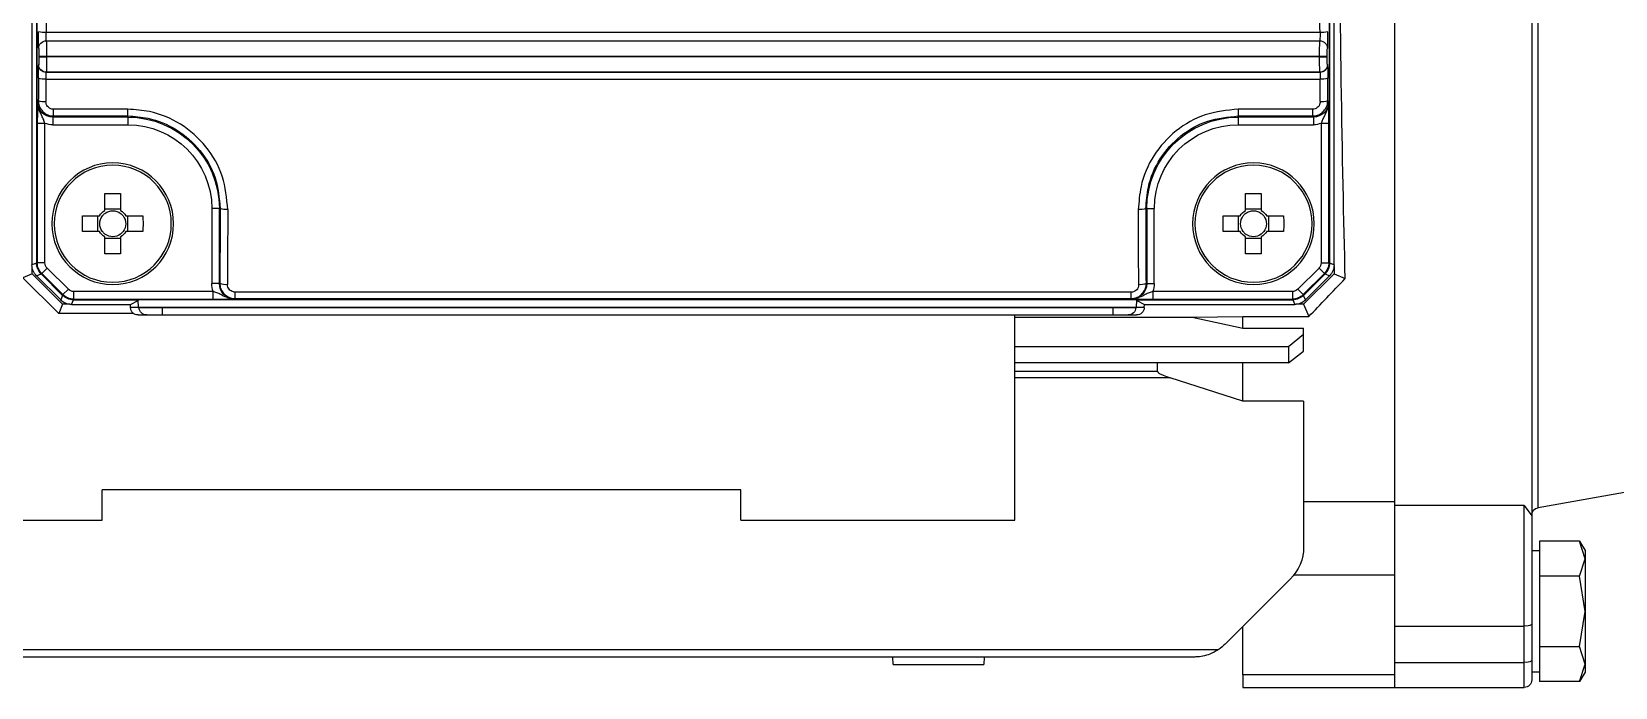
# Model space of a CAD drawing. Header units: centimetres. Extents: x 470464 to 524273, y 49611 to 59074.
# Drawn here: x 505275.52 to 505285.93, y 50554.86 to 50559.17 of the extents above; entities that cross this region are included whole.
import ezdxf

# ---------------------------------------------------------------- set-up
doc = ezdxf.new("R2010")
doc.units = ezdxf.units.CM
doc.header["$MEASUREMENT"] = 0
doc.layers.add('S-COLS-CONC', color=4, linetype='Continuous', lineweight=40)
doc.layers.add('vinç', color=7, linetype='Continuous')

# ---------------------------------------------------------------- blocks, each defined once
blk = doc.blocks.new('tyrhjutry5wjtuydhtsr')
at = {"color": 2, "linetype": 'Continuous', "lineweight": 25}
for p, q in [((71811.168, 30589.081), (71811.168, 30597.123)), ((71811.198, 30597.111), (71811.198, 30589.093)), ((71811.198, 30589.093), (71811.198, 30597.111)), ((71819.698, 30597.111), (71819.698, 30589.093)), ((71819.699, 30597.111), (71819.699, 30589.093)), ((71819.729, 30597.123), (71819.729, 30589.081)), ((71809.827, 30587.484), (71809.827, 30592.702)), ((71809.868, 30591.892), (71809.868, 30587.43)), ((71810.768, 30587.499), (71810.768, 30591.604)), ((71811.26, 30590.61), (71819.636, 30590.61)), ((71819.635, 30590.555), (71811.262, 30590.555)), ((71811.213, 30590.449), (71811.213, 30590.455)), ((71811.263, 30590.455), (71811.213, 30590.455)), ((71811.263, 30590.449), (71811.213, 30590.449)), ((71811.263, 30590.455), (71811.263, 30590.449)), ((71819.634, 30590.455), (71811.263, 30590.455)), ((71811.263, 30590.449), (71819.634, 30590.449)), ((71819.634, 30590.449), (71819.634, 30590.455)), ((71819.684, 30590.455), (71819.634, 30590.455)), ((71819.684, 30590.449), (71819.634, 30590.449)), ((71819.684, 30590.455), (71819.684, 30590.449)), ((71811.211, 30590.398), (71811.212, 30590.399)), ((71819.637, 30590.303), (71811.26, 30590.303)), ((71811.262, 30590.349), (71811.261, 30590.348)), ((71811.261, 30590.348), (71819.635, 30590.348)), ((71819.635, 30590.349), (71811.262, 30590.349)), ((71819.635, 30590.348), (71819.635, 30590.349)), ((71819.685, 30590.399), (71819.685, 30590.398)), ((71811.204, 30590.153), (71811.209, 30590.161)), ((71811.309, 30590.105), (71811.798, 30590.105)), ((71811.309, 30590.105), (71811.309, 30590.061)), ((71811.798, 30590.105), (71811.798, 30590.061)), ((71819.098, 30590.105), (71819.587, 30590.105)), ((71819.098, 30590.061), (71819.098, 30590.105)), ((71819.587, 30590.061), (71819.587, 30590.105)), ((71819.687, 30590.161), (71819.692, 30590.153)), ((71811.203, 30589.095), (71811.203, 30590.012)), ((71811.203, 30590.012), (71811.253, 30590.012)), ((71811.253, 30590.012), (71811.253, 30589.095)), ((71811.309, 30590.061), (71811.304, 30590.053)), ((71811.304, 30590.053), (71811.798, 30590.053)), ((71811.304, 30590.053), (71811.304, 30590.003)), ((71811.798, 30590.003), (71811.304, 30590.003)), ((71811.798, 30590.061), (71811.309, 30590.061)), ((71811.798, 30590.053), (71811.798, 30590.061)), ((71811.798, 30590.053), (71811.798, 30590.003)), ((71819.587, 30590.061), (71819.098, 30590.061)), ((71819.098, 30590.053), (71819.098, 30590.061)), ((71819.098, 30590.053), (71819.592, 30590.053)), ((71819.098, 30590.053), (71819.098, 30590.003)), ((71819.592, 30590.003), (71819.098, 30590.003)), ((71819.592, 30590.053), (71819.587, 30590.061)), ((71819.592, 30590.053), (71819.592, 30590.003)), ((71819.644, 30590.012), (71819.694, 30590.012)), ((71819.644, 30589.095), (71819.644, 30590.012)), ((71819.694, 30590.012), (71819.694, 30589.095)), ((71811.647, 30589.55), (71811.647, 30589.439)), ((71811.75, 30589.439), (71811.75, 30589.55)), ((71819.147, 30589.55), (71819.147, 30589.439)), ((71819.25, 30589.439), (71819.25, 30589.55)), ((71811.612, 30589.404), (71811.5, 30589.404)), ((71811.6, 30589.404), (71811.6, 30589.301)), ((71811.75, 30589.45), (71811.647, 30589.45)), ((71811.897, 30589.404), (71811.785, 30589.404)), ((71811.797, 30589.301), (71811.797, 30589.404)), ((71812.4, 30589.452), (71812.35, 30589.452)), ((71812.35, 30588.958), (71812.35, 30589.452)), ((71812.4, 30589.452), (71812.405, 30589.452)), ((71812.4, 30589.452), (71812.4, 30588.958)), ((71818.497, 30589.452), (71818.492, 30589.452)), ((71818.497, 30588.958), (71818.497, 30589.452)), ((71818.497, 30589.452), (71818.547, 30589.452)), ((71818.547, 30589.452), (71818.547, 30588.958)), ((71819.112, 30589.404), (71819, 30589.404)), ((71819.1, 30589.404), (71819.1, 30589.301)), ((71819.25, 30589.45), (71819.147, 30589.45)), ((71819.397, 30589.404), (71819.285, 30589.404)), ((71819.297, 30589.301), (71819.297, 30589.404)), ((71811.5, 30589.301), (71811.612, 30589.301)), ((71811.647, 30589.265), (71811.647, 30589.154)), ((71811.75, 30589.154), (71811.75, 30589.265)), ((71811.785, 30589.301), (71811.897, 30589.301)), ((71819, 30589.301), (71819.112, 30589.301)), ((71819.147, 30589.265), (71819.147, 30589.154)), ((71819.25, 30589.154), (71819.25, 30589.265)), ((71819.285, 30589.301), (71819.397, 30589.301)), ((71811.647, 30589.254), (71811.75, 30589.254)), ((71819.147, 30589.254), (71819.25, 30589.254)), ((71811.168, 30589.081), (71811.198, 30589.093)), ((71811.168, 30589.07), (71811.168, 30589.022)), ((71811.198, 30589.093), (71811.203, 30589.095)), ((71811.198, 30589.093), (71811.198, 30589.093)), ((71811.253, 30589.095), (71811.203, 30589.095)), ((71811.267, 30589.06), (71811.232, 30589.025)), ((71811.267, 30589.06), (71811.406, 30588.921)), ((71819.49, 30588.921), (71819.629, 30589.06)), ((71819.629, 30589.06), (71819.665, 30589.025)), ((71819.644, 30589.095), (71819.694, 30589.095)), ((71819.694, 30589.095), (71819.698, 30589.093)), ((71819.699, 30589.093), (71819.698, 30589.093)), ((71819.699, 30589.093), (71819.729, 30589.081)), ((71819.728, 30589.022), (71819.728, 30589.07)), ((71811.168, 30589.022), (71811.095, 30588.991)), ((71811.168, 30589.022), (71811.368, 30588.822)), ((71811.227, 30589.023), (71811.197, 30589.01)), ((71811.356, 30588.851), (71811.197, 30589.01)), ((71811.369, 30588.881), (71811.227, 30589.023)), ((71811.227, 30589.023), (71811.227, 30589.023)), ((71811.232, 30589.025), (71811.228, 30589.023)), ((71811.369, 30588.881), (71811.228, 30589.023)), ((71811.371, 30588.886), (71811.232, 30589.025)), ((71812.4, 30588.958), (71812.35, 30588.958)), ((71812.4, 30588.958), (71812.403, 30588.96)), ((71818.494, 30588.96), (71818.497, 30588.958)), ((71818.497, 30588.958), (71818.547, 30588.958)), ((71819.665, 30589.025), (71819.526, 30588.886)), ((71819.669, 30589.023), (71819.528, 30588.881)), ((71819.669, 30589.023), (71819.528, 30588.881)), ((71819.528, 30588.822), (71819.728, 30589.022)), ((71819.7, 30589.01), (71819.54, 30588.851)), ((71819.553, 30588.762), (71819.789, 30588.997)), ((71819.669, 30589.023), (71819.665, 30589.025)), ((71819.7, 30589.01), (71819.669, 30589.023)), ((71819.669, 30589.023), (71819.669, 30589.023)), ((71819.728, 30589.022), (71819.789, 30588.997)), ((71811.356, 30588.851), (71811.369, 30588.881)), ((71811.369, 30588.881), (71811.371, 30588.886)), ((71811.369, 30588.881), (71811.369, 30588.881)), ((71811.406, 30588.921), (71811.371, 30588.886)), ((71811.44, 30588.852), (71811.427, 30588.821)), ((71811.442, 30588.856), (71811.44, 30588.852)), ((71811.44, 30588.852), (71812.464, 30588.852)), ((71812.464, 30588.852), (71811.44, 30588.852)), ((71811.44, 30588.852), (71811.44, 30588.852)), ((71811.442, 30588.906), (71812.359, 30588.906)), ((71811.442, 30588.906), (71811.442, 30588.856)), ((71812.359, 30588.856), (71811.442, 30588.856)), ((71812.359, 30588.906), (71812.359, 30588.856)), ((71812.464, 30588.846), (71812.415, 30588.821)), ((71812.464, 30588.852), (71819.033, 30588.852)), ((71812.466, 30588.802), (71812.464, 30588.852)), ((71812.502, 30588.86), (71812.5, 30588.858)), ((71812.502, 30588.902), (71818.394, 30588.902)), ((71812.502, 30588.86), (71812.502, 30588.902)), ((71818.394, 30588.86), (71812.502, 30588.86)), ((71818.394, 30588.86), (71818.394, 30588.902)), ((71818.397, 30588.858), (71818.394, 30588.86)), ((71818.538, 30588.856), (71818.538, 30588.906)), ((71818.538, 30588.906), (71819.455, 30588.906)), ((71819.455, 30588.856), (71818.538, 30588.856)), ((71819.033, 30588.852), (71819.031, 30588.802)), ((71819.082, 30588.821), (71819.032, 30588.846)), ((71819.033, 30588.852), (71819.457, 30588.852)), ((71819.457, 30588.852), (71819.033, 30588.852)), ((71819.455, 30588.906), (71819.455, 30588.856)), ((71819.457, 30588.852), (71819.455, 30588.856)), ((71819.47, 30588.821), (71819.457, 30588.852)), ((71819.457, 30588.852), (71819.457, 30588.852)), ((71819.49, 30588.921), (71819.526, 30588.886)), ((71819.526, 30588.886), (71819.528, 30588.881)), ((71819.528, 30588.881), (71819.527, 30588.881)), ((71819.528, 30588.881), (71819.54, 30588.851)), ((71811.368, 30588.822), (71811.335, 30588.741)), ((71811.768, 30588.741), (71811.335, 30588.741)), ((71811.368, 30588.822), (71811.417, 30588.822)), ((71812.415, 30588.821), (71811.427, 30588.821)), ((71812.102, 30588.737), (71811.768, 30588.741)), ((71811.768, 30588.665), (71811.768, 30588.741)), ((71812.416, 30588.8), (71812.415, 30588.821)), ((71812.416, 30588.8), (71812.472, 30588.8)), ((71819.031, 30588.802), (71812.466, 30588.802)), ((71812.522, 30588.752), (71812.466, 30588.752)), ((71812.472, 30588.8), (71812.472, 30588.802)), ((71812.472, 30588.8), (71812.623, 30588.8)), ((71812.623, 30588.752), (71812.522, 30588.752)), ((71812.623, 30588.8), (71812.623, 30588.802)), ((71812.623, 30588.8), (71818.873, 30588.8)), ((71812.623, 30588.8), (71812.623, 30588.752)), ((71818.873, 30588.752), (71812.623, 30588.752)), ((71813.268, 30587.402), (71813.268, 30588.752)), ((71818.873, 30588.8), (71818.873, 30588.802)), ((71818.873, 30588.8), (71819.025, 30588.8)), ((71818.873, 30588.8), (71818.873, 30588.752)), ((71818.975, 30588.752), (71818.873, 30588.752)), ((71819.031, 30588.752), (71818.975, 30588.752)), ((71819.025, 30588.8), (71819.025, 30588.802)), ((71819.025, 30588.8), (71819.081, 30588.8)), ((71819.061, 30588.762), (71819.553, 30588.762)), ((71819.081, 30588.8), (71819.082, 30588.821)), ((71819.47, 30588.821), (71819.082, 30588.821)), ((71819.48, 30588.822), (71819.528, 30588.822)), ((71819.528, 30588.822), (71819.553, 30588.762)), ((71811.768, 30588.665), (71811.368, 30588.665)), ((71811.368, 30588.624), (71811.368, 30588.665)), ((71812.102, 30588.737), (71811.768, 30588.665)), ((71813.268, 30588.737), (71812.102, 30588.737)), ((71811.368, 30588.624), (71811.468, 30588.543)), ((71811.368, 30588.514), (71811.368, 30588.624)), ((71811.468, 30588.543), (71813.268, 30588.543)), ((71811.468, 30588.543), (71811.468, 30588.438)), ((71811.468, 30588.438), (71811.368, 30588.514)), ((71811.468, 30588.438), (71813.268, 30588.438)), ((71811.768, 30588.186), (71811.768, 30588.438)), ((71812.328, 30588.379), (71812.328, 30588.438)), ((71811.768, 30588.186), (71812.246, 30588.339)), ((71812.246, 30588.339), (71813.268, 30588.339)), ((71812.328, 30588.379), (71813.268, 30588.379)), ((71811.368, 30588.186), (71811.768, 30588.186)), ((71811.368, 30588.186), (71811.368, 30587.226)), ((71809.099, 30587.613), (71809.827, 30587.484)), ((71815.068, 30587.602), (71819.268, 30587.602)), ((71815.068, 30587.402), (71815.068, 30587.602)), ((71819.268, 30587.402), (71819.268, 30587.602)), ((71809.918, 30587.499), (71809.868, 30587.43)), ((71809.918, 30587.499), (71810.768, 30587.499)), ((71809.918, 30586.706), (71809.918, 30587.499)), ((71810.768, 30587.523), (71811.368, 30587.523)), ((71810.768, 30586.706), (71810.768, 30587.499)), ((71815.068, 30587.402), (71813.268, 30587.402)), ((71821.068, 30587.402), (71819.268, 30587.402)), ((71809.518, 30587.148), (71809.554, 30587.264)), ((71809.554, 30587.264), (71809.518, 30587.202)), ((71809.518, 30587.202), (71809.518, 30587.148)), ((71809.554, 30587.264), (71809.818, 30587.264)), ((71809.818, 30587.264), (71809.818, 30587.148)), ((71809.868, 30587.202), (71809.818, 30587.202)), ((71809.554, 30587.033), (71809.518, 30587.148)), ((71809.518, 30587.148), (71809.518, 30586.802)), ((71809.818, 30587.148), (71809.818, 30587.033)), ((71809.518, 30586.802), (71809.554, 30587.033)), ((71809.554, 30587.033), (71809.818, 30587.033)), ((71809.818, 30587.033), (71809.818, 30586.802)), ((71811.431, 30587.043), (71810.768, 30587.043)), ((71811.456, 30587.014), (71811.88, 30586.59)), ((71809.554, 30586.571), (71809.518, 30586.802)), ((71809.518, 30586.802), (71809.518, 30586.456)), ((71809.818, 30586.802), (71809.818, 30586.571)), ((71809.868, 30586.715), (71809.868, 30586.476)), ((71810.768, 30586.706), (71809.918, 30586.706)), ((71809.918, 30586.467), (71809.918, 30586.706)), ((71810.768, 30586.385), (71810.768, 30586.706)), ((71810.768, 30586.467), (71810.768, 30586.706)), ((71811.768, 30586.385), (71811.768, 30586.702)), ((71809.518, 30586.456), (71809.554, 30586.571)), ((71809.818, 30586.571), (71809.554, 30586.571)), ((71809.818, 30586.571), (71809.818, 30586.456)), ((71809.554, 30586.34), (71809.518, 30586.456)), ((71809.518, 30586.456), (71809.518, 30586.402)), ((71809.818, 30586.456), (71809.818, 30586.34)), ((71810.768, 30586.467), (71809.918, 30586.467)), ((71809.918, 30586.302), (71809.918, 30586.467)), ((71811.929, 30586.55), (71822.407, 30586.55)), ((71812.093, 30586.502), (71822.244, 30586.502)), ((71812.093, 30586.502), (71813.47, 30586.502)), ((71813.468, 30586.502), (71813.47, 30586.452)), ((71814.067, 30586.452), (71814.068, 30586.502)), ((71809.518, 30586.402), (71809.554, 30586.34)), ((71809.818, 30586.402), (71809.868, 30586.402)), ((71810.768, 30586.385), (71811.768, 30586.385)), ((71810.768, 30586.302), (71810.768, 30586.385)), ((71811.768, 30586.385), (71811.768, 30586.302)), ((71809.554, 30586.34), (71809.818, 30586.34)), ((71810.768, 30586.302), (71809.918, 30586.302)), ((71811.768, 30586.302), (71810.768, 30586.302))]:
    blk.add_line(p, q, dxfattribs=at)
at = {"color": 2, "linetype": 'Continuous', "lineweight": 25, "flags": 128}
for points in [[(71813.768, 30586.452), (71813.666, 30586.452), (71813.576, 30586.452), (71813.51, 30586.452), (71813.474, 30586.452), (71813.47, 30586.452)], [(71814.067, 30586.452), (71814.062, 30586.452), (71814.027, 30586.452), (71813.96, 30586.452), (71813.87, 30586.452), (71813.768, 30586.452)]]:
    blk.add_lwpolyline(points, dxfattribs=at)
at = {"color": 2, "linetype": 'Continuous', "lineweight": 25}
for centre, radius in [((71811.698, 30589.352), 0.4), ((71811.698, 30589.352), 0.385), ((71819.198, 30589.352), 0.4), ((71819.198, 30589.352), 0.385)]:
    blk.add_circle(centre, radius, dxfattribs=at)
for centre, radius, start, end in [((71811.248, 30590.749), 0.14, 254.1711, 274.8682), ((71819.648, 30590.749), 0.14, 265.1318, 285.8289), ((71811.262, 30590.505), 0.05, 90.0204, 179.8701), ((71819.635, 30590.505), 0.05, 0.1299, 89.9796), ((71811.248, 30590.428), 0.125, 252.2861, 275.4135), ((71811.261, 30590.398), 0.05, 180.054, 269.9722), ((71811.262, 30590.399), 0.05, 180.054, 269.9722), ((71819.635, 30590.399), 0.05, 270.0278, 359.946), ((71819.635, 30590.398), 0.05, 270.0278, 359.946), ((71819.649, 30590.428), 0.125, 264.5865, 287.7139), ((71811.248, 30590.274), 0.12, 251.384, 275.6704), ((71819.649, 30590.274), 0.12, 264.3296, 288.616), ((71811.798, 30589.452), 0.601, 0, 90), ((71811.798, 30589.452), 0.551, 0, 90), ((71819.098, 30589.452), 0.601, 90, 180), ((71819.098, 30589.452), 0.551, 90, 180), ((71811.698, 30588.113), 1.438, 87.9477, 92.0523), ((71819.198, 30588.113), 1.438, 87.9477, 92.0523), ((71812.937, 30589.352), 1.438, 177.9477, 182.0523), ((71811.698, 30589.352), 0.101, 120.6869, 149.3131), ((71811.698, 30589.352), 0.0851, 142.7589, 217.2411), ((71811.698, 30589.352), 0.0851, 127.2411, 142.7589), ((71811.698, 30589.352), 0.0851, 52.7589, 127.2411), ((71811.698, 30589.352), 0.101, 30.6869, 59.3131), ((71811.698, 30589.352), 0.0851, 37.2411, 52.7589), ((71811.698, 30589.352), 0.0851, 322.7589, 37.2411), ((71810.46, 30589.352), 1.438, 357.9477, 2.0523), ((71812.443, 30589.545), 0.1, 247.407, 276.5616), ((71818.453, 30589.545), 0.1, 263.4384, 292.593), ((71820.437, 30589.352), 1.438, 177.9477, 182.0523), ((71819.198, 30589.352), 0.101, 120.6869, 149.3131), ((71819.198, 30589.352), 0.0851, 142.7589, 217.2411), ((71819.198, 30589.352), 0.0851, 127.2411, 142.7589), ((71819.198, 30589.352), 0.0851, 52.7589, 127.2411), ((71819.198, 30589.352), 0.101, 30.6869, 59.3131), ((71819.198, 30589.352), 0.0851, 37.2411, 52.7589), ((71819.198, 30589.352), 0.0851, 322.7589, 37.2411), ((71817.96, 30589.352), 1.438, 357.9477, 2.0523), ((71811.698, 30589.352), 0.101, 210.6869, 239.3131), ((71811.698, 30589.352), 0.0851, 217.2411, 232.7589), ((71811.698, 30589.352), 0.0851, 232.7589, 307.2411), ((71811.698, 30589.352), 0.0851, 307.2411, 322.7589), ((71811.698, 30589.352), 0.101, 300.6869, 329.3131), ((71819.198, 30589.352), 0.101, 210.6869, 239.3131), ((71819.198, 30589.352), 0.0851, 217.2411, 232.7589), ((71819.198, 30589.352), 0.0851, 232.7589, 307.2411), ((71819.198, 30589.352), 0.101, 300.6869, 329.3131), ((71819.198, 30589.352), 0.0851, 307.2411, 322.7589), ((71811.298, 30589.093), 0.1, 180.0009, 224.9991), ((71811.303, 30589.095), 0.1, 180.0036, 224.9964), ((71811.698, 30590.591), 1.438, 267.9477, 272.0523), ((71819.198, 30590.591), 1.438, 267.9477, 272.0523), ((71819.594, 30589.095), 0.1, 315.0036, 359.9964), ((71819.599, 30589.093), 0.1, 315.0009, 359.9991), ((71812.441, 30589.041), 0.0899, 244.5636, 277.2787), ((71818.455, 30589.041), 0.0899, 262.7213, 295.4364), ((71811.44, 30588.952), 0.1, 225.0009, 269.9991), ((71811.442, 30588.956), 0.1, 225.0036, 269.9964), ((71819.455, 30588.956), 0.1, 270.0036, 314.9964), ((71819.457, 30588.952), 0.1, 270.0009, 314.9991), ((71812.522, 30588.802), 0.05, 181.9954, 269.9958), ((71818.975, 30588.802), 0.05, 270.0042, 358.0046), ((71809.818, 30587.435), 0.05, 0, 80), ((71811.668, 30587.226), 0.3, 180, 225), ((71809.906, 30586.785), 0.0794, 241.5184, 278.7795), ((71812.093, 30586.802), 0.3, 225, 237.0504), ((71809.906, 30586.546), 0.0794, 241.5184, 278.7795), ((71809.918, 30586.352), 0.05, 180, 270)]:
    blk.add_arc(centre, radius, start, end, dxfattribs=at)
for centre, major_axis, ratio, start_param, end_param in [((71810.99, 30593.102), (0, 5.725), 0.026186, 3.911468, 4.485703), ((71810.81, 30593.102), (0, 25.979), 0.017421, 4.616313, 4.639347), ((71820.087, 30593.102), (0, 25.979), 0.017421, 1.643838, 1.666872), ((71811.212, 30590.605), (0, 0.1), 0.017455, 1.47472, 3.077378), ((71819.685, 30590.605), (0, 0.1), 0.017455, 3.205807, 4.808465), ((71811.262, 30590.605), (0, 0.05), 0.03491, 1.47472, 3.077378), ((71811.262, 30590.455), (0, 0.1), 0.008728, 4.712389, 6.218971), ((71819.635, 30590.455), (0, 0.1), 0.008728, 0.064215, 1.570796), ((71819.635, 30590.605), (0, 0.05), 0.03491, 3.205807, 4.808465), ((71811.212, 30590.455), (0, 0.05), 0.017455, 4.712389, 6.218971), ((71811.212, 30590.449), (0, 0.05), 0.017455, 3.176499, 4.712389), ((71811.262, 30590.449), (0, 0.1), 0.008728, 3.176499, 4.712389), ((71819.635, 30590.449), (0, 0.1), 0.008728, 1.570796, 3.106686), ((71819.685, 30590.455), (0, 0.05), 0.017455, 0.064215, 1.570796), ((71819.685, 30590.449), (0, 0.05), 0.017455, 1.570796, 3.106686), ((71810.76, 30593.102), (0, 25.929), 0.017455, 4.598707, 4.604441), ((71811.211, 30590.298), (0, 0.1), 0.017455, 0.034907, 1.462848), ((71810.81, 30593.102), (0, 25.979), 0.017421, 4.598707, 4.604441), ((71811.261, 30590.298), (0, 0.05), 0.03491, 0.034907, 1.462848), ((71819.635, 30590.298), (0, 0.05), 0.03491, 4.820337, 6.248279), ((71820.087, 30593.102), (0, 25.979), 0.017421, 1.678745, 1.684479), ((71819.685, 30590.298), (0, 0.1), 0.017455, 4.820337, 6.248279), ((71820.137, 30593.102), (0, 25.929), 0.017455, 1.678745, 1.684479), ((71811.304, 30590.153), (0.0555, 0.0833), 0.999011, 2.158969, 3.729308), ((71819.592, 30590.153), (-0.0555, 0.0833), 0.999011, 2.553877, 4.124217), ((71811.304, 30590.153), (0.083, 0.125), 0.999505, 3.37756, 3.729308), ((71819.592, 30590.153), (-0.083, 0.125), 0.999505, 2.553877, 2.905625), ((71811.732, 30593.102), (0, 25.929), 0.026186, 4.551961, 4.571149), ((71811.782, 30593.102), (0, 25.979), 0.026136, 4.551961, 4.571149), ((71819.114, 30593.102), (0, 25.979), 0.026136, 1.712037, 1.731225), ((71819.164, 30593.102), (0, 25.929), 0.026186, 1.712037, 1.731225), ((71811.268, 30589.081), (0.0924, 0.0383), 0.999955, 2.748909, 3.534276), ((71811.298, 30589.093), (0.0924, 0.0383), 0.999822, 2.748957, 3.534229), ((71811.303, 30589.095), (0.0462, 0.0191), 0.999822, 2.748957, 3.534229), ((71819.594, 30589.095), (0.0462, -0.0191), 0.999822, 5.890549, 6.675821), ((71819.598, 30589.093), (0.0924, -0.0383), 0.999822, 5.890549, 6.675821), ((71819.629, 30589.081), (-0.0924, 0.0383), 0.999955, 2.748909, 3.534276), ((71806.836, 30593.102), (5.728, -5.724), 0.01851, 0.686288, 0.751355), ((71812.5, 30588.958), (0.125, 0.083), 0.999505, 2.553877, 2.905625), ((71812.5, 30588.958), (0.0833, 0.0555), 0.999011, 2.553877, 4.124217), ((71818.397, 30588.958), (0.0833, -0.0555), 0.999011, 5.300561, 6.870901), ((71818.397, 30588.958), (-0.125, 0.083), 0.999505, 3.37756, 3.729308), ((71811.427, 30588.921), (0.0383, 0.0924), 0.999955, 2.748909, 3.534276), ((71811.44, 30588.952), (-0.0383, -0.0924), 0.999822, 5.890549, 6.675821), ((71811.442, 30588.956), (-0.0191, -0.0462), 0.999822, 5.890549, 6.675821), ((71819.455, 30588.956), (-0.0191, 0.0462), 0.999822, 2.748957, 3.534229), ((71819.457, 30588.952), (-0.0383, 0.0924), 0.999822, 2.748957, 3.534229), ((71819.47, 30588.921), (-0.0383, 0.0924), 0.999955, 2.748909, 3.534276), ((71812.466, 30588.802), (-0.05, 0), 0.999848, 0.034907, 1.570796), ((71819.031, 30588.802), (-0.05, 0), 0.999848, 1.570796, 3.106686)]:
    blk.add_ellipse(centre, major_axis=major_axis, ratio=ratio, start_param=start_param, end_param=end_param, dxfattribs=at)
for points, knots in [([(71811.203, 30590.012), (71811.203, 30590.026), (71811.203, 30590.054), (71811.203, 30590.098), (71811.204, 30590.129), (71811.204, 30590.148), (71811.204, 30590.153), (71811.204, 30590.153)], [0, 0, 0, 0, 0.230378, 0.459751, 0.845614, 0.996458, 1, 1, 1, 1]), ([(71811.204, 30590.153), (71811.204, 30590.153), (71811.204, 30590.143), (71811.208, 30590.11), (71811.226, 30590.073), (71811.244, 30590.038), (71811.25, 30590.021), (71811.253, 30590.012)], [0, 0, 0, 0, 0.004156, 0.209418, 0.645446, 0.837982, 1, 1, 1, 1]), ([(71811.309, 30590.061), (71811.298, 30590.062), (71811.276, 30590.064), (71811.246, 30590.081), (71811.224, 30590.106), (71811.211, 30590.134), (71811.21, 30590.153), (71811.209, 30590.161)], [0, 0, 0, 0, 0.212598, 0.424954, 0.637499, 0.8514, 1, 1, 1, 1]), ([(71811.259, 30590.155), (71811.26, 30590.151), (71811.26, 30590.142), (71811.266, 30590.128), (71811.278, 30590.115), (71811.293, 30590.106), (71811.304, 30590.105), (71811.309, 30590.105)], [0, 0, 0, 0, 0.149315, 0.363892, 0.576475, 0.78827, 1, 1, 1, 1]), ([(71811.798, 30590.105), (71811.872, 30590.098), (71812.019, 30590.083), (71812.214, 30589.971), (71812.363, 30589.806), (71812.443, 30589.62), (71812.451, 30589.496), (71812.455, 30589.445)], [0, 0, 0, 0, 0.212019, 0.424105, 0.636852, 0.851036, 1, 1, 1, 1]), ([(71818.442, 30589.445), (71818.449, 30589.519), (71818.463, 30589.668), (71818.577, 30589.866), (71818.745, 30590.016), (71818.929, 30590.094), (71819.051, 30590.102), (71819.098, 30590.105)], [0, 0, 0, 0, 0.216658, 0.433276, 0.648533, 0.862019, 1, 1, 1, 1]), ([(71819.687, 30590.161), (71819.686, 30590.149), (71819.684, 30590.127), (71819.666, 30590.097), (71819.641, 30590.074), (71819.613, 30590.062), (71819.594, 30590.061), (71819.587, 30590.061)], [0, 0, 0, 0, 0.2164053, 0.4332752, 0.6494381, 0.8638691, 1, 1, 1, 1]), ([(71819.587, 30590.105), (71819.591, 30590.105), (71819.6, 30590.106), (71819.614, 30590.112), (71819.627, 30590.123), (71819.636, 30590.138), (71819.637, 30590.149), (71819.637, 30590.155)], [0, 0, 0, 0, 0.135568, 0.349274, 0.565246, 0.782603, 1, 1, 1, 1]), ([(71819.644, 30590.012), (71819.647, 30590.021), (71819.652, 30590.038), (71819.67, 30590.073), (71819.689, 30590.11), (71819.692, 30590.143), (71819.692, 30590.153), (71819.692, 30590.153)], [0, 0, 0, 0, 0.162018, 0.354554, 0.790582, 0.995844, 1, 1, 1, 1]), ([(71819.692, 30590.153), (71819.692, 30590.153), (71819.692, 30590.148), (71819.693, 30590.129), (71819.693, 30590.098), (71819.694, 30590.054), (71819.694, 30590.026), (71819.694, 30590.012)], [0, 0, 0, 0, 0.003542, 0.154386, 0.540249, 0.769622, 1, 1, 1, 1]), ([(71812.405, 30589.452), (71812.402, 30589.499), (71812.394, 30589.614), (71812.32, 30589.785), (71812.183, 30589.937), (71812.002, 30590.041), (71811.866, 30590.054), (71811.798, 30590.061)], [0, 0, 0, 0, 0.148935, 0.363073, 0.5758, 0.787915, 1, 1, 1, 1]), ([(71819.098, 30590.061), (71819.054, 30590.058), (71818.942, 30590.05), (71818.772, 30589.978), (71818.617, 30589.841), (71818.511, 30589.658), (71818.498, 30589.521), (71818.492, 30589.452)], [0, 0, 0, 0, 0.138027, 0.351557, 0.566811, 0.783388, 1, 1, 1, 1]), ([(71812.502, 30588.86), (71812.491, 30588.861), (71812.469, 30588.863), (71812.44, 30588.88), (71812.417, 30588.905), (71812.405, 30588.933), (71812.403, 30588.952), (71812.403, 30588.96)], [0, 0, 0, 0, 0.211226, 0.422106, 0.633194, 0.846371, 1, 1, 1, 1]), ([(71812.453, 30588.952), (71812.453, 30588.948), (71812.454, 30588.939), (71812.46, 30588.924), (71812.471, 30588.912), (71812.486, 30588.904), (71812.497, 30588.902), (71812.502, 30588.902)], [0, 0, 0, 0, 0.154746, 0.368894, 0.579996, 0.790026, 1, 1, 1, 1]), ([(71818.494, 30588.96), (71818.493, 30588.949), (71818.491, 30588.926), (71818.473, 30588.896), (71818.447, 30588.873), (71818.419, 30588.862), (71818.401, 30588.86), (71818.394, 30588.86)], [0, 0, 0, 0, 0.2173549, 0.4355004, 0.6523908, 0.8664233, 1, 1, 1, 1]), ([(71818.394, 30588.902), (71818.398, 30588.902), (71818.407, 30588.903), (71818.421, 30588.909), (71818.434, 30588.92), (71818.442, 30588.935), (71818.443, 30588.946), (71818.444, 30588.952)], [0, 0, 0, 0, 0.13278, 0.34573, 0.562297, 0.781144, 1, 1, 1, 1]), ([(71812.359, 30588.906), (71812.367, 30588.904), (71812.385, 30588.898), (71812.42, 30588.88), (71812.457, 30588.862), (71812.489, 30588.858), (71812.499, 30588.858), (71812.5, 30588.858)], [0, 0, 0, 0, 0.162018, 0.354554, 0.790582, 0.995844, 1, 1, 1, 1]), ([(71812.5, 30588.858), (71812.499, 30588.858), (71812.494, 30588.858), (71812.476, 30588.858), (71812.445, 30588.857), (71812.4, 30588.856), (71812.373, 30588.856), (71812.359, 30588.856)], [0, 0, 0, 0, 0.003542, 0.154386, 0.540249, 0.769622, 1, 1, 1, 1]), ([(71818.397, 30588.858), (71818.397, 30588.858), (71818.408, 30588.858), (71818.44, 30588.862), (71818.477, 30588.88), (71818.512, 30588.898), (71818.53, 30588.904), (71818.538, 30588.906)], [0, 0, 0, 0, 0.004156, 0.209418, 0.645446, 0.837982, 1, 1, 1, 1]), ([(71818.538, 30588.856), (71818.524, 30588.856), (71818.497, 30588.856), (71818.452, 30588.857), (71818.421, 30588.858), (71818.402, 30588.858), (71818.397, 30588.858), (71818.397, 30588.858)], [0, 0, 0, 0, 0.230378, 0.459751, 0.845614, 0.996458, 1, 1, 1, 1]), ([(71812.466, 30588.802), (71812.466, 30588.802), (71812.466, 30588.802), (71812.466, 30588.802), (71812.466, 30588.802)], [0, 0, 0, 0, 0.5661405, 1, 1, 1, 1]), ([(71819.031, 30588.802), (71819.031, 30588.802), (71819.031, 30588.802), (71819.031, 30588.802), (71819.031, 30588.802), (71819.031, 30588.802)], [0, 0, 0, 0, 0.272916, 0.554969, 1, 1, 1, 1]), ([(71812.328, 30588.379), (71812.328, 30588.379), (71812.328, 30588.377), (71812.325, 30588.374), (71812.32, 30588.37), (71812.309, 30588.363), (71812.284, 30588.352), (71812.261, 30588.344), (71812.246, 30588.339)], [0, 0, 0, 0, 0.037118, 0.087159, 0.173059, 0.258447, 0.506088, 1, 1, 1, 1]), ([(71809.868, 30587.43), (71809.868, 30587.388), (71809.868, 30587.303), (71809.868, 30587.129), (71809.868, 30586.932), (71809.868, 30586.787), (71809.868, 30586.715)], [0, 0, 0, 0, 0.247158, 0.5, 0.752842, 1, 1, 1, 1]), ([(71809.868, 30586.476), (71809.868, 30586.46), (71809.868, 30586.426), (71809.868, 30586.385), (71809.868, 30586.357), (71809.868, 30586.354), (71809.868, 30586.352)], [0, 0, 0, 0, 0.242227, 0.5, 0.757773, 1, 1, 1, 1]), ([(71811.929, 30586.55), (71811.948, 30586.54), (71811.995, 30586.513), (71812.051, 30586.503), (71812.087, 30586.502), (71812.092, 30586.502), (71812.093, 30586.502)], [0, 0, 0, 0, 0.352711, 0.904079, 0.993909, 1, 1, 1, 1])]:
    blk.add_open_spline(points, degree=3, knots=knots, dxfattribs=at)
blk = doc.blocks.new('DHSETSRDJFDS')
at = {"layer": 'S-COLS-CONC', "color": 2, "xscale": -1}
blk.add_blockref('tyrhjutry5wjtuydhtsr', (489776.827, 38188.611), dxfattribs=at)

msp = doc.modelspace()

# ---------------------------------------------------------------- block references
at = {"layer": 'vinç', "color": 0}
msp.add_blockref('DHSETSRDJFDS', (87318.426, -18220.054), dxfattribs=at)

doc.saveas('drawing.dxf')
